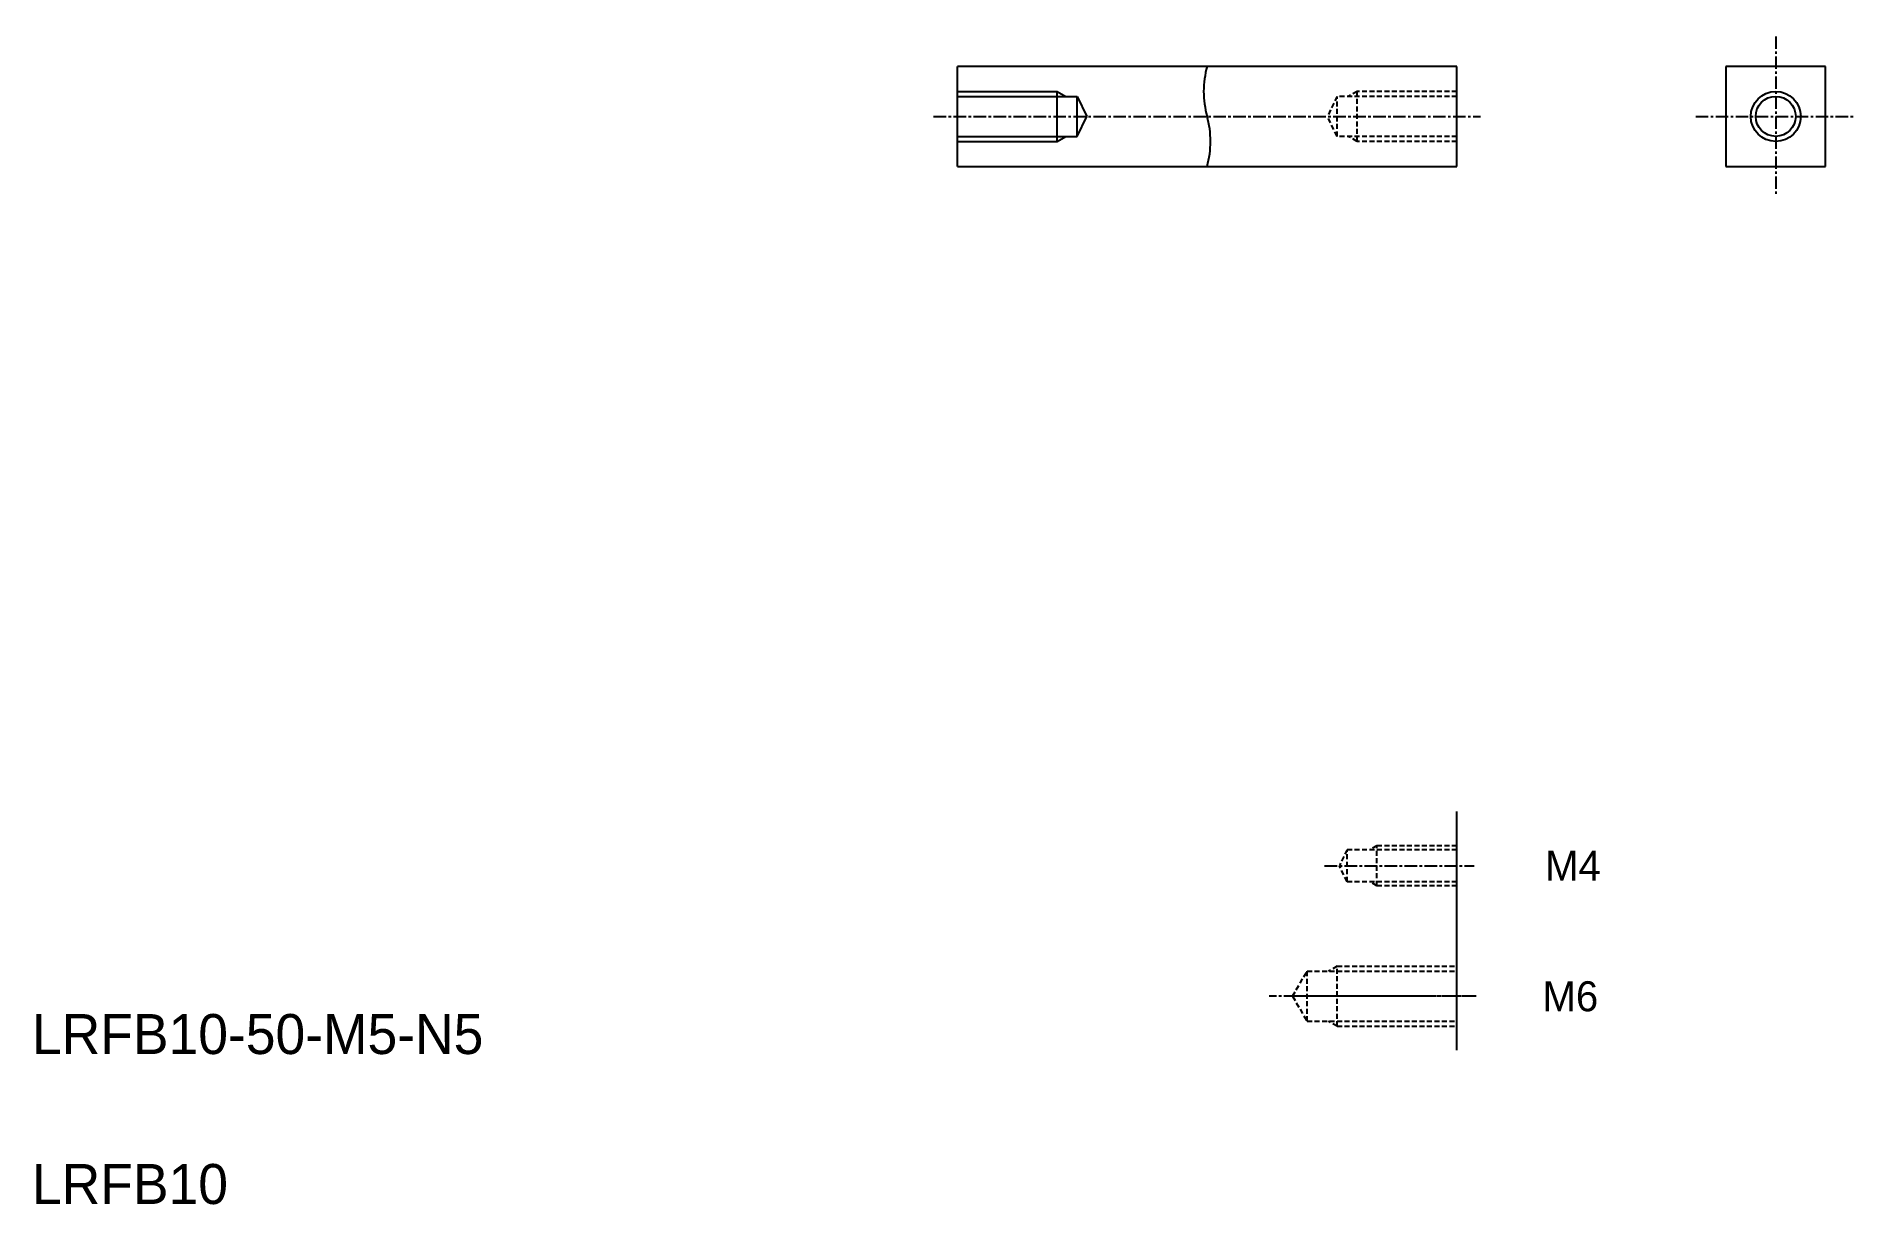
# Model space of a CAD drawing. Extents: x 26 to 208, y 196 to 313.
import ezdxf

# ---------------------------------------------------------------- set-up
doc = ezdxf.new("R2010")
doc.units = 0
doc.linetypes.add('CENTER', pattern=[2, 1.25, -0.25, 0.25, -0.25])
doc.linetypes.add('DASHED', pattern=[0.75, 0.5, -0.25])
doc.layers.get('0').update_dxf_attribs({"linetype": 'CONTINUOUS'})
doc.layers.add('CENTER', color=1, linetype='CENTER')

msp = doc.modelspace()

# ---------------------------------------------------------------- linework, layer by layer
at = {"color": 7, "linetype": 'CONTINUOUS'}
for p, q in [((167.8, 309.54), (117.8, 309.54)), ((117.8, 299.54), (117.8, 309.54)), ((167.8, 299.54), (167.8, 309.54)), ((194.71, 309.54), (194.71, 299.54)), ((204.71, 309.54), (194.71, 309.54)), ((204.71, 299.54), (204.71, 309.54)), ((117.8, 306.54), (129.8, 306.54)), ((127.8, 302.04), (127.8, 307.04)), ((129.8, 302.54), (129.8, 306.54)), ((129.8, 302.54), (130.75, 304.54)), ((117.8, 302.54), (129.8, 302.54)), ((117.8, 299.54), (167.8, 299.54)), ((194.71, 299.54), (204.71, 299.54)), ((167.8, 211.14), (167.8, 235.02))]:
    msp.add_line(p, q, dxfattribs=at)
at = {"color": 3, "linetype": 'CONTINUOUS'}
for p, q in [((117.8, 307.04), (127.8, 307.04)), ((127.8, 307.04), (128.66, 306.54)), ((127.8, 302.04), (128.66, 302.54)), ((117.8, 302.04), (127.8, 302.04))]:
    msp.add_line(p, q, dxfattribs=at)
at = {"color": 7}
msp.add_line((129.8, 306.54), (130.75, 304.54), dxfattribs=at)
at = {"color": 3, "linetype": 'DASHED'}
for p, q in [((155.8, 306.54), (154.84, 304.54)), ((167.8, 306.54), (155.8, 306.54)), ((155.8, 302.54), (155.8, 306.54)), ((157.8, 307.04), (156.93, 306.54)), ((167.8, 307.04), (157.8, 307.04)), ((157.8, 302.04), (157.8, 307.04)), ((155.8, 302.54), (154.84, 304.54)), ((167.8, 302.54), (155.8, 302.54)), ((157.8, 302.04), (156.93, 302.54)), ((167.8, 302.04), (157.8, 302.04)), ((159.8, 231.58), (159.1, 231.18)), ((159.8, 227.58), (159.8, 231.58)), ((167.8, 231.58), (159.8, 231.58)), ((156.8, 231.18), (156.04, 229.58)), ((156.8, 227.98), (156.04, 229.58)), ((167.8, 231.18), (156.8, 231.18)), ((156.8, 227.98), (156.8, 231.18)), ((167.8, 227.98), (156.8, 227.98)), ((159.8, 227.58), (159.1, 227.98)), ((167.8, 227.58), (159.8, 227.58)), ((151.35, 216.52), (152.8, 219.02)), ((152.8, 214.02), (152.8, 219.02)), ((152.8, 219.02), (167.8, 219.02)), ((155.8, 219.52), (154.93, 219.02)), ((155.8, 213.52), (155.8, 219.52)), ((155.8, 219.52), (167.8, 219.52)), ((151.35, 216.52), (152.8, 214.02)), ((152.8, 214.02), (167.8, 214.02)), ((155.8, 213.52), (154.93, 214.02)), ((155.8, 213.52), (167.8, 213.52))]:
    msp.add_line(p, q, dxfattribs=at)
at = {"color": 3, "linetype": 'CONTINUOUS'}
msp.add_circle((199.71, 304.54), 2.5, dxfattribs=at)
at = {"color": 7, "linetype": 'CONTINUOUS'}
msp.add_circle((199.71, 304.54), 2, dxfattribs=at)
at = {"color": 3, "linetype": 'CONTINUOUS'}
for centre, start, end in [((151.55, 307.04), 164.0608, 195.9392), ((134.04, 302.04), 344.0608, 15.9392)]:
    msp.add_arc(centre, 9.1, start, end, dxfattribs=at)
at = {"layer": 'CENTER', "color": 1, "linetype": 'CENTER'}
for p, q in [((199.71, 312.54), (199.71, 296.54)), ((115.42, 304.54), (170.17, 304.54)), ((191.71, 304.54), (207.71, 304.54)), ((154.56, 229.58), (169.54, 229.58)), ((169.74, 216.52), (149.01, 216.52)), ((169.54, 216.52), (150.74, 216.52))]:
    msp.add_line(p, q, dxfattribs=at)

# ---------------------------------------------------------------- texts
at = {"color": 7, "linetype": 'CONTINUOUS'}
for s, height, p in [('M4', 3, (176.63, 228.07)), ('M6', 3, (176.37, 215.02)), ('LRFB10-50-M5-N5', 4, (25.17, 210.74)), ('LRFB10', 4, (25.17, 195.74))]:
    msp.add_text(s, height=height, dxfattribs=at).set_placement(p)

doc.saveas('drawing.dxf')
